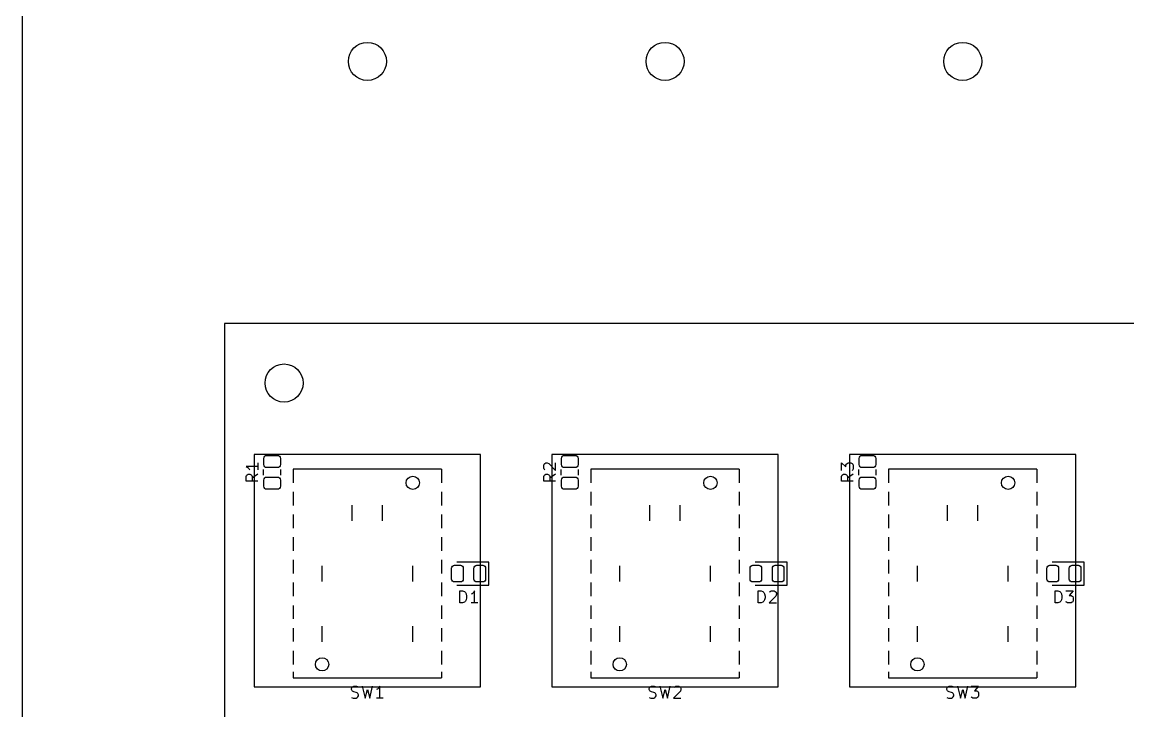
# Model space of a CAD drawing. Header units: millimetres. Extents: x 0 to 485, y -84 to 360.
# Drawn here: x 0 to 92.9, y 49.5 to 107.3 of the extents above; entities that cross this region are included whole.
import ezdxf

# ---------------------------------------------------------------- set-up
doc = ezdxf.new("R2010")
doc.units = ezdxf.units.MM
doc.layers.get('0').update_dxf_attribs({"lineweight": 25})
doc.layers.add('Import', color=16, linetype='Continuous', lineweight=25, true_color=0x800000)
doc.layers.add('Mounting Holes', color=9, linetype='Continuous', lineweight=25, true_color=0xc0c0c0)

msp = doc.modelspace()

# ---------------------------------------------------------------- linework, layer by layer
for p, q in [((0, 360), (0, 0)), ((38.5, 71), (19.5, 71)), ((19.5, 71), (19.5, 51.5)), ((38.5, 51.5), (38.5, 71)), ((63.5, 71), (44.5, 71)), ((44.5, 71), (44.5, 51.5)), ((63.5, 51.5), (63.5, 71)), ((88.5, 71), (69.5, 71)), ((69.5, 71), (69.5, 51.5)), ((88.5, 51.5), (88.5, 71)), ((19.5, 51.5), (38.5, 51.5)), ((44.5, 51.5), (63.5, 51.5)), ((69.5, 51.5), (88.5, 51.5))]:
    msp.add_line(p, q)
at = {"layer": 'Import', "flags": 128}
for points in [[(272, 82), (17, 82)], [(17, 82), (17, 14)], [(20.55, 69.9), (20.4543, 69.919), (20.3732, 69.9732), (20.319, 70.0543), (20.3, 70.15), (20.3, 70.675), (20.319, 70.7707), (20.3732, 70.8518), (20.4543, 70.906), (20.55, 70.925), (21.45, 70.925), (21.5457, 70.906), (21.6268, 70.8518), (21.681, 70.7707), (21.7, 70.675), (21.7, 70.15), (21.681, 70.0543), (21.6268, 69.9732), (21.5457, 69.919), (21.45, 69.9), (20.55, 69.9)], [(45.55, 69.9), (45.4543, 69.919), (45.3732, 69.9732), (45.319, 70.0543), (45.3, 70.15), (45.3, 70.675), (45.319, 70.7707), (45.3732, 70.8518), (45.4543, 70.906), (45.55, 70.925), (46.45, 70.925), (46.5457, 70.906), (46.6268, 70.8518), (46.681, 70.7707), (46.7, 70.675), (46.7, 70.15), (46.681, 70.0543), (46.6268, 69.9732), (46.5457, 69.919), (46.45, 69.9), (45.55, 69.9)], [(70.55, 69.9), (70.4543, 69.919), (70.3732, 69.9732), (70.319, 70.0543), (70.3, 70.15), (70.3, 70.675), (70.319, 70.7707), (70.3732, 70.8518), (70.4543, 70.906), (70.55, 70.925), (71.45, 70.925), (71.5457, 70.906), (71.6268, 70.8518), (71.681, 70.7707), (71.7, 70.675), (71.7, 70.15), (71.681, 70.0543), (71.6268, 69.9732), (71.5457, 69.919), (71.45, 69.9), (70.55, 69.9)], [(19.8048, 70), (18.8048, 70)], [(18.8048, 70), (18.9477, 69.9048)], [(18.9477, 69.9048), (19.0429, 69.8095)], [(19.0429, 69.8095), (19.0905, 69.7143)], [(19.8048, 70.2857), (19.8048, 69.7143)], [(20.265, 69.2729), (20.265, 69.7271)], [(21.735, 69.2729), (21.735, 69.7271)], [(22.777, 69.763), (22.777, 68.62)], [(35.223, 69.763), (22.777, 69.763)], [(35.223, 69.763), (35.223, 68.62)], [(43.8048, 70.0952), (43.8524, 70.1905)], [(43.8048, 69.8571), (43.8048, 70.0952)], [(43.8524, 69.7619), (43.8048, 69.8571)], [(43.8524, 70.1905), (43.9001, 70.2381)], [(43.9001, 69.7143), (43.8524, 69.7619)], [(43.9001, 70.2381), (43.9953, 70.2857)], [(43.9953, 70.2857), (44.0905, 70.2857)], [(44.0905, 70.2857), (44.2334, 70.2381)], [(44.2334, 70.2381), (44.8048, 69.6667)], [(44.8048, 69.6667), (44.8048, 70.2857)], [(45.265, 69.2729), (45.265, 69.7271)], [(46.735, 69.2729), (46.735, 69.7271)], [(47.777, 69.763), (47.777, 68.62)], [(60.223, 69.763), (47.777, 69.763)], [(60.223, 69.763), (60.223, 68.62)], [(68.8048, 69.6667), (68.8048, 70.2857)], [(68.8048, 70.2857), (69.1858, 69.9524)], [(69.1858, 70.0952), (69.2334, 70.1905)], [(69.1858, 69.9524), (69.1858, 70.0952)], [(69.2334, 70.1905), (69.281, 70.2381)], [(69.281, 70.2381), (69.3762, 70.2857)], [(69.3762, 70.2857), (69.6143, 70.2857)], [(69.6143, 70.2857), (69.7096, 70.2381)], [(69.7096, 70.2381), (69.7572, 70.1905)], [(69.7572, 69.7143), (69.7096, 69.6667)], [(69.7572, 70.1905), (69.8048, 70.0952)], [(69.8048, 69.8095), (69.7572, 69.7143)], [(69.8048, 70.0952), (69.8048, 69.8095)], [(70.265, 69.2729), (70.265, 69.7271)], [(71.735, 69.2729), (71.735, 69.7271)], [(72.777, 69.763), (72.777, 68.62)], [(85.223, 69.763), (72.777, 69.763)], [(85.223, 69.763), (85.223, 68.62)], [(18.8048, 69.1429), (18.8524, 69.2381)], [(18.8048, 68.7619), (18.8048, 69.1429)], [(19.8048, 68.7619), (18.8048, 68.7619)], [(18.8524, 69.2381), (18.9001, 69.2857)], [(18.9001, 69.2857), (18.9953, 69.3333)], [(18.9953, 69.3333), (19.1382, 69.3333)], [(19.1382, 69.3333), (19.2334, 69.2857)], [(19.2334, 69.2857), (19.281, 69.2381)], [(19.281, 69.2381), (19.3286, 69.1429)], [(19.8048, 69.3333), (19.3286, 69)], [(19.3286, 69.1429), (19.3286, 68.7619)], [(20.55, 68.075), (20.4543, 68.094), (20.3732, 68.1482), (20.319, 68.2293), (20.3, 68.325), (20.3, 68.85), (20.319, 68.9457), (20.3732, 69.0268), (20.4543, 69.081), (20.55, 69.1), (21.45, 69.1), (21.5457, 69.081), (21.6268, 69.0268), (21.681, 68.9457), (21.7, 68.85), (21.7, 68.325), (21.681, 68.2293), (21.6268, 68.1482), (21.5457, 68.094), (21.45, 68.075), (20.55, 68.075)], [(43.8048, 69.1429), (43.8524, 69.2381)], [(43.8048, 68.7619), (43.8048, 69.1429)], [(44.8048, 68.7619), (43.8048, 68.7619)], [(43.8524, 69.2381), (43.9001, 69.2857)], [(43.9001, 69.2857), (43.9953, 69.3333)], [(43.9953, 69.3333), (44.1382, 69.3333)], [(44.1382, 69.3333), (44.2334, 69.2857)], [(44.2334, 69.2857), (44.281, 69.2381)], [(44.281, 69.2381), (44.3286, 69.1429)], [(44.8048, 69.3333), (44.3286, 69)], [(44.3286, 69.1429), (44.3286, 68.7619)], [(45.55, 68.075), (45.4543, 68.094), (45.3732, 68.1482), (45.319, 68.2293), (45.3, 68.325), (45.3, 68.85), (45.319, 68.9457), (45.3732, 69.0268), (45.4543, 69.081), (45.55, 69.1), (46.45, 69.1), (46.5457, 69.081), (46.6268, 69.0268), (46.681, 68.9457), (46.7, 68.85), (46.7, 68.325), (46.681, 68.2293), (46.6268, 68.1482), (46.5457, 68.094), (46.45, 68.075), (45.55, 68.075)], [(68.8048, 69.1429), (68.8524, 69.2381)], [(68.8048, 68.7619), (68.8048, 69.1429)], [(69.8048, 68.7619), (68.8048, 68.7619)], [(68.8524, 69.2381), (68.9001, 69.2857)], [(68.9001, 69.2857), (68.9953, 69.3333)], [(68.9953, 69.3333), (69.1382, 69.3333)], [(69.1382, 69.3333), (69.2334, 69.2857)], [(69.2334, 69.2857), (69.281, 69.2381)], [(69.281, 69.2381), (69.3286, 69.1429)], [(69.8048, 69.3333), (69.3286, 69)], [(69.3286, 69.1429), (69.3286, 68.7619)], [(70.55, 68.075), (70.4543, 68.094), (70.3732, 68.1482), (70.319, 68.2293), (70.3, 68.325), (70.3, 68.85), (70.319, 68.9457), (70.3732, 69.0268), (70.4543, 69.081), (70.55, 69.1), (71.45, 69.1), (71.5457, 69.081), (71.6268, 69.0268), (71.681, 68.9457), (71.7, 68.85), (71.7, 68.325), (71.681, 68.2293), (71.6268, 68.1482), (71.5457, 68.094), (71.45, 68.075), (70.55, 68.075)], [(22.777, 67.858), (22.777, 66.715)], [(35.223, 67.858), (35.223, 66.715)], [(47.777, 67.858), (47.777, 66.715)], [(60.223, 67.858), (60.223, 66.715)], [(72.777, 67.858), (72.777, 66.715)], [(85.223, 67.858), (85.223, 66.715)], [(22.777, 65.953), (22.777, 64.81)], [(27.73, 65.4196), (27.73, 66.7404)], [(30.27, 65.4196), (30.27, 66.7404)], [(35.223, 65.953), (35.223, 64.81)], [(47.777, 65.953), (47.777, 64.81)], [(52.73, 65.4196), (52.73, 66.7404)], [(55.27, 65.4196), (55.27, 66.7404)], [(60.223, 65.953), (60.223, 64.81)], [(72.777, 65.953), (72.777, 64.81)], [(77.73, 65.4196), (77.73, 66.7404)], [(80.27, 65.4196), (80.27, 66.7404)], [(85.223, 65.953), (85.223, 64.81)], [(22.777, 64.048), (22.777, 62.905)], [(35.223, 64.048), (35.223, 62.905)], [(47.777, 64.048), (47.777, 62.905)], [(60.223, 64.048), (60.223, 62.905)], [(72.777, 64.048), (72.777, 62.905)], [(85.223, 64.048), (85.223, 62.905)], [(22.777, 62.143), (22.777, 61)], [(25.19, 60.3396), (25.19, 61.6604)], [(32.81, 60.3396), (32.81, 61.6604)], [(35.223, 62.143), (35.223, 61)], [(37.05, 60.5438), (37.0314, 60.4505), (36.9786, 60.3714), (36.8995, 60.3186), (36.8063, 60.3), (36.3188, 60.3), (36.2255, 60.3186), (36.1464, 60.3714), (36.0936, 60.4505), (36.075, 60.5438), (36.075, 61.4563), (36.0936, 61.5495), (36.1464, 61.6286), (36.2255, 61.6814), (36.3188, 61.7), (36.8063, 61.7), (36.8995, 61.6814), (36.9786, 61.6286), (37.0314, 61.5495), (37.05, 61.4563), (37.05, 60.5438)], [(39.185, 61.96), (36.5, 61.96)], [(38.925, 60.5438), (38.9064, 60.4505), (38.8536, 60.3714), (38.7745, 60.3186), (38.6813, 60.3), (38.1938, 60.3), (38.1005, 60.3186), (38.0214, 60.3714), (37.9686, 60.4505), (37.95, 60.5438), (37.95, 61.4563), (37.9686, 61.5495), (38.0214, 61.6286), (38.1005, 61.6814), (38.1938, 61.7), (38.6813, 61.7), (38.7745, 61.6814), (38.8536, 61.6286), (38.9064, 61.5495), (38.925, 61.4563), (38.925, 60.5438)], [(39.185, 60.04), (39.185, 61.96)], [(47.777, 62.143), (47.777, 61)], [(50.19, 60.3396), (50.19, 61.6604)], [(57.81, 60.3396), (57.81, 61.6604)], [(60.223, 62.143), (60.223, 61)], [(62.1125, 60.5438), (62.0939, 60.4505), (62.0411, 60.3714), (61.962, 60.3186), (61.8687, 60.3), (61.3812, 60.3), (61.288, 60.3186), (61.2089, 60.3714), (61.1561, 60.4505), (61.1375, 60.5438), (61.1375, 61.4563), (61.1561, 61.5495), (61.2089, 61.6286), (61.288, 61.6814), (61.3812, 61.7), (61.8687, 61.7), (61.962, 61.6814), (62.0411, 61.6286), (62.0939, 61.5495), (62.1125, 61.4563), (62.1125, 60.5438)], [(64.2475, 61.96), (61.5625, 61.96)], [(63.9875, 60.5438), (63.9689, 60.4505), (63.9161, 60.3714), (63.837, 60.3186), (63.7437, 60.3), (63.2562, 60.3), (63.163, 60.3186), (63.0839, 60.3714), (63.0311, 60.4505), (63.0125, 60.5438), (63.0125, 61.4563), (63.0311, 61.5495), (63.0839, 61.6286), (63.163, 61.6814), (63.2562, 61.7), (63.7437, 61.7), (63.837, 61.6814), (63.9161, 61.6286), (63.9689, 61.5495), (63.9875, 61.4563), (63.9875, 60.5438)], [(64.2475, 60.04), (64.2475, 61.96)], [(72.777, 62.143), (72.777, 61)], [(75.19, 60.3396), (75.19, 61.6604)], [(82.81, 60.3396), (82.81, 61.6604)], [(85.223, 62.143), (85.223, 61)], [(87.05, 60.5438), (87.0314, 60.4505), (86.9786, 60.3714), (86.8995, 60.3186), (86.8062, 60.3), (86.3188, 60.3), (86.2255, 60.3186), (86.1464, 60.3714), (86.0936, 60.4505), (86.075, 60.5438), (86.075, 61.4563), (86.0936, 61.5495), (86.1464, 61.6286), (86.2255, 61.6814), (86.3188, 61.7), (86.8062, 61.7), (86.8995, 61.6814), (86.9786, 61.6286), (87.0314, 61.5495), (87.05, 61.4563), (87.05, 60.5438)], [(89.185, 61.96), (86.5, 61.96)], [(88.925, 60.5438), (88.9064, 60.4505), (88.8536, 60.3714), (88.7745, 60.3186), (88.6812, 60.3), (88.1938, 60.3), (88.1005, 60.3186), (88.0214, 60.3714), (87.9686, 60.4505), (87.95, 60.5438), (87.95, 61.4563), (87.9686, 61.5495), (88.0214, 61.6286), (88.1005, 61.6814), (88.1938, 61.7), (88.6812, 61.7), (88.7745, 61.6814), (88.8536, 61.6286), (88.9064, 61.5495), (88.925, 61.4563), (88.925, 60.5438)], [(89.185, 60.04), (89.185, 61.96)], [(22.777, 60.238), (22.777, 59.095)], [(35.223, 60.238), (35.223, 59.095)], [(36.5, 60.04), (39.185, 60.04)], [(36.7619, 58.5452), (36.7619, 59.5452)], [(36.7619, 59.5452), (37, 59.5452)], [(37, 59.5452), (37.1429, 59.4976)], [(37.1429, 59.4976), (37.2381, 59.4023)], [(38, 59.5452), (37.9048, 59.4023)], [(38, 58.5452), (38, 59.5452)], [(47.777, 60.238), (47.777, 59.095)], [(60.223, 60.238), (60.223, 59.095)], [(61.5625, 60.04), (64.2475, 60.04)], [(61.8244, 58.5452), (61.8244, 59.5452)], [(61.8244, 59.5452), (62.0625, 59.5452)], [(62.0625, 59.5452), (62.2054, 59.4976)], [(62.2054, 59.4976), (62.3006, 59.4023)], [(62.7768, 59.4499), (62.8244, 59.4976)], [(62.8244, 59.4976), (62.9196, 59.5452)], [(62.9196, 59.5452), (63.1577, 59.5452)], [(63.1577, 59.5452), (63.253, 59.4976)], [(63.253, 59.4976), (63.3006, 59.4499)], [(63.3006, 59.4499), (63.3482, 59.3547)], [(72.777, 60.238), (72.777, 59.095)], [(85.223, 60.238), (85.223, 59.095)], [(86.5, 60.04), (89.185, 60.04)], [(86.7619, 58.5452), (86.7619, 59.5452)], [(86.7619, 59.5452), (87, 59.5452)], [(87, 59.5452), (87.1429, 59.4976)], [(87.1429, 59.4976), (87.2381, 59.4023)], [(87.6667, 59.5452), (88.2857, 59.5452)], [(88.2857, 59.5452), (87.9524, 59.1642)], [(37, 58.5452), (36.7619, 58.5452)], [(37.1429, 58.5928), (37, 58.5452)], [(37.2381, 58.688), (37.1429, 58.5928)], [(37.2381, 59.4023), (37.2857, 59.3071)], [(37.2857, 58.7833), (37.2381, 58.688)], [(37.2857, 59.3071), (37.3333, 59.1166)], [(37.3333, 58.9738), (37.2857, 58.7833)], [(37.3333, 59.1166), (37.3333, 58.9738)], [(37.8095, 59.3071), (37.7143, 59.2595)], [(38.2857, 58.5452), (37.7143, 58.5452)], [(37.9048, 59.4023), (37.8095, 59.3071)], [(62.0625, 58.5452), (61.8244, 58.5452)], [(62.2054, 58.5928), (62.0625, 58.5452)], [(62.3006, 58.688), (62.2054, 58.5928)], [(62.3006, 59.4023), (62.3482, 59.3071)], [(62.3482, 58.7833), (62.3006, 58.688)], [(62.3482, 59.3071), (62.3958, 59.1166)], [(62.3958, 58.9738), (62.3482, 58.7833)], [(62.3958, 59.1166), (62.3958, 58.9738)], [(63.3006, 59.1166), (62.7292, 58.5452)], [(62.7292, 58.5452), (63.3482, 58.5452)], [(63.3482, 59.2595), (63.3006, 59.1166)], [(63.3482, 59.3547), (63.3482, 59.2595)], [(87, 58.5452), (86.7619, 58.5452)], [(87.1429, 58.5928), (87, 58.5452)], [(87.2381, 58.688), (87.1429, 58.5928)], [(87.2381, 59.4023), (87.2857, 59.3071)], [(87.2857, 58.7833), (87.2381, 58.688)], [(87.2857, 59.3071), (87.3333, 59.1166)], [(87.3333, 58.9738), (87.2857, 58.7833)], [(87.3333, 59.1166), (87.3333, 58.9738)], [(87.7143, 58.5928), (87.6667, 58.6404)], [(87.8095, 58.5452), (87.7143, 58.5928)], [(88.0952, 58.5452), (87.8095, 58.5452)], [(87.9524, 59.1642), (88.0952, 59.1642)], [(88.0952, 59.1642), (88.1905, 59.1166)], [(88.1905, 58.5928), (88.0952, 58.5452)], [(88.1905, 59.1166), (88.2381, 59.069)], [(88.2381, 58.6404), (88.1905, 58.5928)], [(88.2381, 59.069), (88.2857, 58.9738)], [(88.2857, 58.7357), (88.2381, 58.6404)], [(88.2857, 58.9738), (88.2857, 58.7357)], [(22.777, 58.333), (22.777, 57.19)], [(35.223, 58.333), (35.223, 57.19)], [(47.777, 58.333), (47.777, 57.19)], [(60.223, 58.333), (60.223, 57.19)], [(72.777, 58.333), (72.777, 57.19)], [(85.223, 58.333), (85.223, 57.19)], [(22.777, 56.428), (22.777, 55.285)], [(25.19, 55.2596), (25.19, 56.5804)], [(32.81, 55.2596), (32.81, 56.5804)], [(35.223, 56.428), (35.223, 55.285)], [(47.777, 56.428), (47.777, 55.285)], [(50.19, 55.2596), (50.19, 56.5804)], [(57.81, 55.2596), (57.81, 56.5804)], [(60.223, 56.428), (60.223, 55.285)], [(72.777, 56.428), (72.777, 55.285)], [(75.19, 55.2596), (75.19, 56.5804)], [(82.81, 55.2596), (82.81, 56.5804)], [(85.223, 56.428), (85.223, 55.285)], [(22.777, 54.523), (22.777, 53.38)], [(35.223, 54.523), (35.223, 53.38)], [(47.777, 54.523), (47.777, 53.38)], [(60.223, 54.523), (60.223, 53.38)], [(72.777, 54.523), (72.777, 53.38)], [(85.223, 54.523), (85.223, 53.38)], [(22.777, 52.745), (22.777, 52.237)], [(22.777, 52.237), (35.223, 52.237)], [(35.223, 52.745), (35.223, 52.237)], [(47.777, 52.745), (47.777, 52.237)], [(47.777, 52.237), (60.223, 52.237)], [(60.223, 52.745), (60.223, 52.237)], [(72.777, 52.745), (72.777, 52.237)], [(72.777, 52.237), (85.223, 52.237)], [(85.223, 52.745), (85.223, 52.237)], [(27.6667, 51.3547), (27.7143, 51.4499)], [(27.6667, 51.2595), (27.6667, 51.3547)], [(27.7143, 51.1642), (27.6667, 51.2595)], [(27.7143, 51.4499), (27.7619, 51.4976)], [(27.7619, 51.1166), (27.7143, 51.1642)], [(27.7619, 51.4976), (27.8571, 51.5452)], [(27.8571, 51.069), (27.7619, 51.1166)], [(27.8571, 51.5452), (28.0952, 51.5452)], [(28.0952, 51.5452), (28.2381, 51.4976)], [(28.5714, 51.5452), (28.8095, 50.5452)], [(28.8095, 50.5452), (29, 51.2595)], [(29, 51.2595), (29.1905, 50.5452)], [(29.1905, 50.5452), (29.4286, 51.5452)], [(29.8571, 51.3071), (29.7619, 51.2595)], [(29.9524, 51.4023), (29.8571, 51.3071)], [(30.0476, 51.5452), (29.9524, 51.4023)], [(30.0476, 50.5452), (30.0476, 51.5452)], [(52.6667, 51.3547), (52.7143, 51.4499)], [(52.6667, 51.2595), (52.6667, 51.3547)], [(52.7143, 51.1642), (52.6667, 51.2595)], [(52.7143, 51.4499), (52.7619, 51.4976)], [(52.7619, 51.1166), (52.7143, 51.1642)], [(52.7619, 51.4976), (52.8571, 51.5452)], [(52.8571, 51.069), (52.7619, 51.1166)], [(52.8571, 51.5452), (53.0952, 51.5452)], [(53.0952, 51.5452), (53.2381, 51.4976)], [(53.5714, 51.5452), (53.8095, 50.5452)], [(53.8095, 50.5452), (54, 51.2595)], [(54, 51.2595), (54.1905, 50.5452)], [(54.1905, 50.5452), (54.4286, 51.5452)], [(55.2857, 51.1166), (54.7143, 50.5452)], [(54.7619, 51.4499), (54.8095, 51.4976)], [(54.8095, 51.4976), (54.9048, 51.5452)], [(54.9048, 51.5452), (55.1429, 51.5452)], [(55.1429, 51.5452), (55.2381, 51.4976)], [(55.2381, 51.4976), (55.2857, 51.4499)], [(55.2857, 51.4499), (55.3333, 51.3547)], [(55.3333, 51.2595), (55.2857, 51.1166)], [(55.3333, 51.3547), (55.3333, 51.2595)], [(77.6667, 51.3547), (77.7143, 51.4499)], [(77.6667, 51.2595), (77.6667, 51.3547)], [(77.7143, 51.1642), (77.6667, 51.2595)], [(77.7143, 51.4499), (77.7619, 51.4976)], [(77.7619, 51.1166), (77.7143, 51.1642)], [(77.7619, 51.4976), (77.8571, 51.5452)], [(77.8571, 51.069), (77.7619, 51.1166)], [(77.8571, 51.5452), (78.0952, 51.5452)], [(78.0952, 51.5452), (78.2381, 51.4976)], [(78.5714, 51.5452), (78.8095, 50.5452)], [(78.8095, 50.5452), (79, 51.2595)], [(79, 51.2595), (79.1905, 50.5452)], [(79.1905, 50.5452), (79.4286, 51.5452)], [(79.7143, 51.5452), (80.3333, 51.5452)], [(80.3333, 51.5452), (80, 51.1642)], [(80, 51.1642), (80.1429, 51.1642)], [(80.1429, 51.1642), (80.2381, 51.1166)], [(80.2381, 51.1166), (80.2857, 51.069)], [(27.6667, 50.5928), (27.8095, 50.5452)], [(27.8095, 50.5452), (28.0476, 50.5452)], [(28.0476, 51.0214), (27.8571, 51.069)], [(28.1429, 50.9738), (28.0476, 51.0214)], [(28.0476, 50.5452), (28.1429, 50.5928)], [(28.1905, 50.9261), (28.1429, 50.9738)], [(28.1429, 50.5928), (28.1905, 50.6404)], [(28.2381, 50.8309), (28.1905, 50.9261)], [(28.1905, 50.6404), (28.2381, 50.7357)], [(28.2381, 50.7357), (28.2381, 50.8309)], [(30.3333, 50.5452), (29.7619, 50.5452)], [(52.6667, 50.5928), (52.8095, 50.5452)], [(52.8095, 50.5452), (53.0476, 50.5452)], [(53.0476, 51.0214), (52.8571, 51.069)], [(53.1429, 50.9738), (53.0476, 51.0214)], [(53.0476, 50.5452), (53.1429, 50.5928)], [(53.1905, 50.9261), (53.1429, 50.9738)], [(53.1429, 50.5928), (53.1905, 50.6404)], [(53.2381, 50.8309), (53.1905, 50.9261)], [(53.1905, 50.6404), (53.2381, 50.7357)], [(53.2381, 50.7357), (53.2381, 50.8309)], [(54.7143, 50.5452), (55.3333, 50.5452)], [(77.6667, 50.5928), (77.8095, 50.5452)], [(77.8095, 50.5452), (78.0476, 50.5452)], [(78.0476, 51.0214), (77.8571, 51.069)], [(78.1429, 50.9738), (78.0476, 51.0214)], [(78.0476, 50.5452), (78.1429, 50.5928)], [(78.1905, 50.9261), (78.1429, 50.9738)], [(78.1429, 50.5928), (78.1905, 50.6404)], [(78.2381, 50.8309), (78.1905, 50.9261)], [(78.1905, 50.6404), (78.2381, 50.7357)], [(78.2381, 50.7357), (78.2381, 50.8309)], [(79.7619, 50.5928), (79.7143, 50.6404)], [(79.8571, 50.5452), (79.7619, 50.5928)], [(80.1429, 50.5452), (79.8571, 50.5452)], [(80.2381, 50.5928), (80.1429, 50.5452)], [(80.2857, 50.6404), (80.2381, 50.5928)], [(80.2857, 51.069), (80.3333, 50.9738)], [(80.3333, 50.7357), (80.2857, 50.6404)], [(80.3333, 50.9738), (80.3333, 50.7357)]]:
    msp.add_lwpolyline(points, dxfattribs=at)
at = {"layer": 'Import'}
for centre, radius in [((22, 77), 1.6), ((32.81, 68.62), 0.5588), ((57.81, 68.62), 0.5588), ((82.81, 68.62), 0.5588), ((25.19, 53.38), 0.5588), ((50.19, 53.38), 0.5588), ((75.19, 53.38), 0.5588)]:
    msp.add_circle(centre, radius, dxfattribs=at)
at = {"layer": 'Mounting Holes'}
for centre in [(29, 104), (54, 104), (79, 104), (22, 77)]:
    msp.add_circle(centre, 1.6, dxfattribs=at)

doc.saveas('drawing.dxf')
